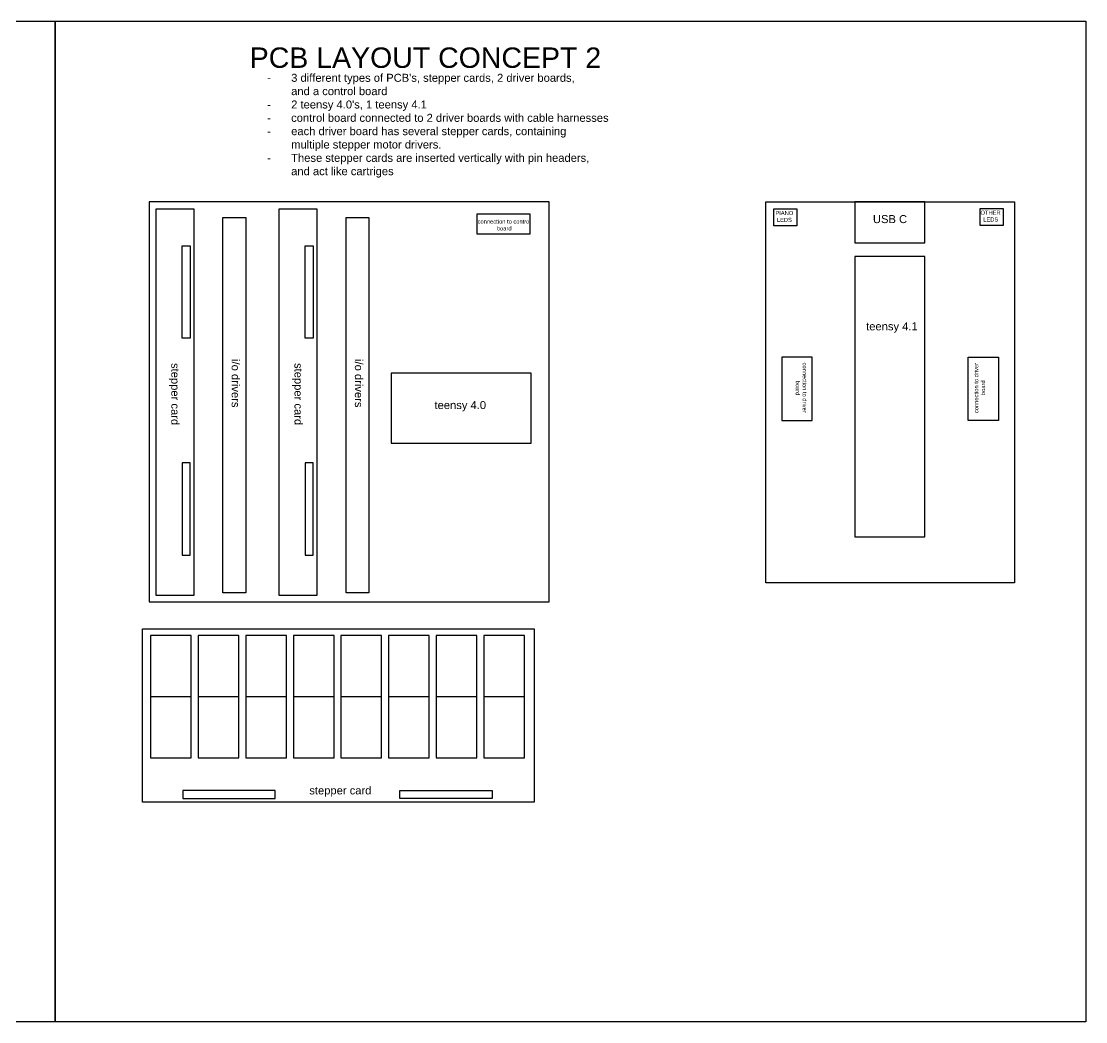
# Model space of a CAD drawing. Header units: inches. Extents: x 0.3 to 53.5, y 0 to 25.
# Drawn here: x 26.89 to 53.5, y 0 to 25 of the extents above; entities that cross this region are included whole.
import ezdxf

# ---------------------------------------------------------------- set-up
doc = ezdxf.new("R2010")
doc.units = ezdxf.units.IN
doc.header["$MEASUREMENT"] = 0
doc.styles.get("Standard").update_dxf_attribs({"font": 'arial.ttf'})

# ---------------------------------------------------------------- blocks, each defined once
blk = doc.blocks.new('*U4')
blk.add_lwpolyline([(-0.508, -0.762), (0.508, -0.762), (0.508, 0.762), (-0.508, 0.762)], close=True)
blk = doc.blocks.new('*U5')
at = {"color": 0, "linetype": 'ByBlock', "lineweight": -2, "transparency": 16777216}
for p in [(0, 0), (1.19, 0), (2.38, 0), (3.57, 0), (4.76, 0), (5.95, 0), (7.14, 0), (8.33, 0), (0, -1.533), (1.19, -1.533), (2.38, -1.533), (3.57, -1.533), (4.76, -1.533), (5.95, -1.533), (7.14, -1.533), (8.33, -1.533)]:
    blk.add_blockref('*U4', p, dxfattribs=at)

msp = doc.modelspace()

# ---------------------------------------------------------------- linework, layer by layer
for points in [[(10.7, 25), (27.74, 25), (27.74, 0), (10.7, 0)], [(27.74, 25), (53.5, 25), (53.5, 0), (27.74, 0)], [(30.09, 10.492), (40.09, 10.492), (40.09, 20.492), (30.09, 20.492)], [(45.5, 20.492), (51.72, 20.492), (51.72, 10.97), (45.5, 10.97)], [(47.73, 19.46), (49.48, 19.46), (49.48, 20.492), (47.73, 20.492)], [(30.26, 20.31), (31.2, 20.31), (31.2, 10.65), (30.26, 10.65)], [(33.34, 20.31), (34.28, 20.31), (34.28, 10.65), (33.34, 10.65)], [(45.7, 20.31), (46.28, 20.31), (46.28, 19.89), (45.7, 19.89)], [(50.86, 20.32), (51.44, 20.32), (51.44, 19.9), (50.86, 19.9)], [(31.93, 20.1), (32.5, 20.1), (32.5, 10.72), (31.93, 10.72)], [(35.01, 20.1), (35.58, 20.1), (35.58, 10.72), (35.01, 10.72)], [(39.61, 20.18), (38.28, 20.18), (38.28, 19.69), (39.61, 19.69)], [(30.91, 19.39), (31.11, 19.39), (31.11, 17.08), (30.91, 17.08)], [(33.99, 19.39), (34.19, 19.39), (34.19, 17.08), (33.99, 17.08)], [(47.73, 12.12), (49.48, 12.12), (49.48, 19.12), (47.73, 19.12)], [(46.66, 15.02), (46.66, 16.61), (45.9, 16.61), (45.9, 15.02)], [(50.56, 15.02), (50.56, 16.61), (51.32, 16.61), (51.32, 15.02)], [(36.136, 16.205), (36.136, 14.455), (39.636, 14.455), (39.636, 16.205)], [(30.91, 11.66), (31.11, 11.66), (31.11, 13.97), (30.91, 13.97)], [(33.99, 11.66), (34.19, 11.66), (34.19, 13.97), (33.99, 13.97)], [(29.92, 9.82), (39.71, 9.82), (39.71, 5.49), (29.92, 5.49)], [(30.93, 5.78), (30.93, 5.58), (33.24, 5.58), (33.24, 5.78)], [(38.66, 5.78), (38.66, 5.58), (36.35, 5.58), (36.35, 5.78)]]:
    msp.add_lwpolyline(points, close=True)

# ---------------------------------------------------------------- block references
msp.add_blockref('*U5', (30.63, 8.89))

# ---------------------------------------------------------------- texts
at = {"attachment_point": 1}
for s, width, insert, char_height in [('PCB LAYOUT CONCEPT 2', 9.05825, (32.601, 24.346), 0.5099), ("\\pi-0.6,l0.8,t0.8;-^I3 different types of PCB's, stepper cards, 2 driver boards, and a control board\\P-^I2 teensy 4.0's, 1 teensy 4.1\\P-^Icontrol board connected to 2 driver boards with cable harnesses\\P-^Ieach driver board has several stepper cards, containing multiple stepper motor drivers.\\P-^IThese stepper cards are inserted vertically with pin headers, and act like cartriges", 8.25, (32.837, 23.688), 0.2), ('\\pi0.45524;PIANO\\P\\pi0.49136;LEDS', 1.34, (45.287, 20.26), 0.10284), ('\\pi0.42297;OTHER\\P\\pi0.49136;LEDS', 1.34, (50.447, 20.27), 0.10284), ('\\pi0.01498;connection to control \\P\\pi0.49617;board', 1.34, (38.283, 20.047), 0.10284), ('USB C', 2.29, (48.181, 20.157), 0.2), ('teensy 4.1', 2.29, (48.011, 17.477), 0.2), ('teensy 4.0', 2.29, (37.22, 15.51), 0.2), ('stepper card', 2.07, (34.09, 5.88), 0.2)]:
    msp.add_mtext_dynamic_manual_height_columns(s, width=width, gutter_width=1, heights=[0], dxfattribs=dict(at, insert=insert, char_height=char_height))
for s, width, insert, char_height, attachment_point, rotation in [('i/o drivers', 1.9, (32.35, 16.56), 0.2, 1, 270), ('i/o drivers', 1.9, (35.43, 16.56), 0.2, 1, 270), ('stepper card', 1.9, (30.84, 16.46), 0.2, 1, 270), ('stepper card', 1.9, (33.92, 16.46), 0.2, 1, 270), ('\\pi0.04493;connection to driver \\P\\pi0.49617;board', 1.34, (46.527, 16.517), 0.10284, 1, 270), ('\\pi0.04493;connection to driver \\P\\pi0.49617;board', 1.34, (50.987, 15.163), 0.10284, 7, 90)]:
    msp.add_mtext_dynamic_manual_height_columns(s, width=width, gutter_width=1, heights=[0], dxfattribs=dict(insert=insert, char_height=char_height, attachment_point=attachment_point, rotation=rotation))

doc.saveas('drawing.dxf')
